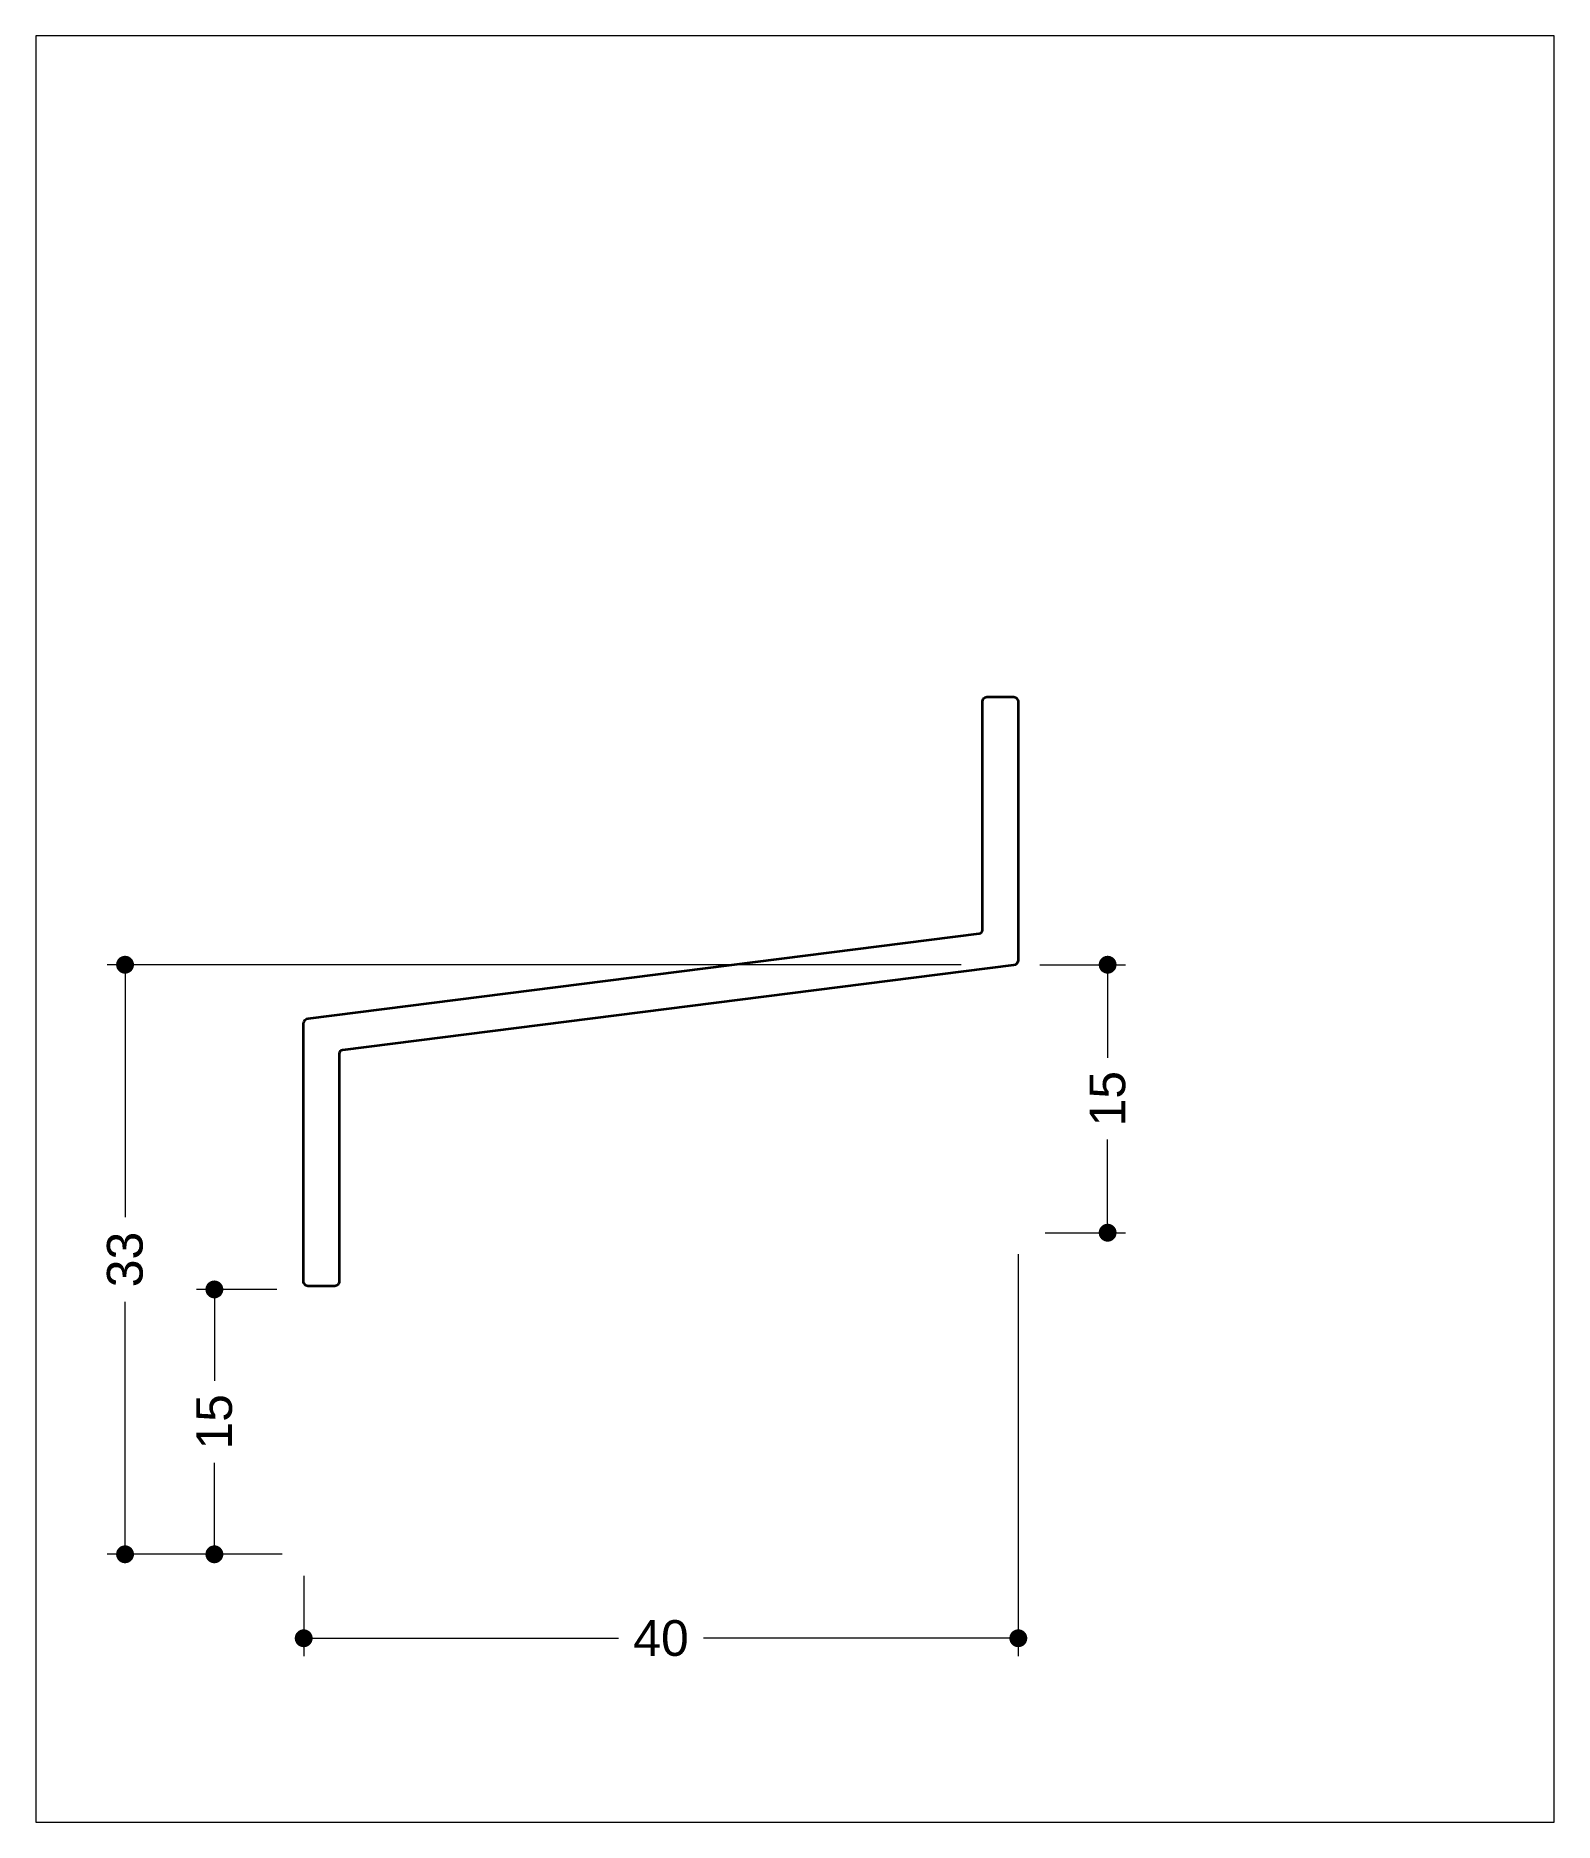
# Paper-space layout 'PRO-85x100' of a CAD drawing. Header units: millimetres. Extents: x 0 to 85, y 0 to 100.
# The model-space entities are those that its viewports show. They can reach past a viewport. Long polylines and large blocks are cut down to what shows.
import ezdxf

# ---------------------------------------------------------------- set-up
doc = ezdxf.new("R2010")
doc.units = ezdxf.units.MM
doc.header["$PDMODE"] = 3
doc.header["$PDSIZE"] = 1
for name, color, linetype, lineweight in [('AM_0', 7, 'Continuous', 35), ('AM_5', 3, 'Continuous', 13), ('X_COMP_CONT_ALU', 50, 'Continuous', 35)]:
    doc.layers.add(name, color=color, linetype=linetype, lineweight=lineweight)
doc.layers.add('AM_VIEWS', color=1, linetype='Continuous', lineweight=13, plot=False)
doc.styles.add('X_DOCU', font='swissl.ttf')
doc.dimstyles.new('X_DOCU$0', dxfattribs={"dimtxt": 2, "dimasz": 1, "dimexe": 1, "dimexo": 1.5, "dimgap": 1, "dimtad": 0, "dimtoh": 1, "dimdsep": 46, "dimtxsty": 'X_DOCU', "dimblk": 'DOT', "dimcen": 0, "dimclrd": 256, "dimclre": 256, "dimclrt": 30, "dimadec": 1, "dimazin": 2, "dimtp": 0.1, "dimtm": 0.1, "dimtfac": 0.7, "dimtmove": 0, "dimatfit": 1, "dimfxl": 1, "dimlwd": -1, "dimlwe": -1, "dimarcsym": 1})

# ---------------------------------------------------------------- blocks, each defined once
blk = doc.blocks.new('_Dot')
at = {"color": 0, "linetype": 'ByBlock', "lineweight": -2}
blk.add_line((-0.5, 0), (-1, 0), dxfattribs=at)
at = {"color": 0, "linetype": 'ByBlock', "const_width": 0.5}
blk.add_lwpolyline([(-0.25, 0, 1), (0.25, 0, 1)], format="xyb", close=True, dxfattribs=at)
blk = doc.blocks.new('*D9')
at = {"layer": 'AM_5', "transparency": 16777216}
for p, q in [((13.5, 29.826), (9, 29.826)), ((10, 28.826), (10, 24.701)), ((10, 16), (10, 20.125)), ((13.8, 15), (9, 15))]:
    blk.add_line(p, q, dxfattribs=at)
at = {"layer": 'Defpoints', "color": 0, "transparency": 16777216}
for p in [(10, 29.826), (15, 29.826), (15.3, 15)]:
    blk.add_point(p, dxfattribs=at)
at = {"layer": 'AM_5', "transparency": 16777216}
for p, rotation in [((10, 29.826), 90), ((10, 15), 270)]:
    blk.add_blockref('_Dot', p, dxfattribs=dict(at, rotation=rotation))
at = {"layer": 'AM_5', "color": 30, "transparency": 16777216, "insert": (10, 22.413), "char_height": 2, "attachment_point": 5, "rotation": 90, "style": 'X_DOCU'}
blk.add_mtext('15', dxfattribs=at)
blk = doc.blocks.new('*D10')
at = {"layer": 'AM_5', "transparency": 16777216}
for p, q in [((51.8, 48), (4, 48)), ((5, 47), (5, 33.868)), ((5, 16), (5, 29.133)), ((13.8, 15), (4, 15))]:
    blk.add_line(p, q, dxfattribs=at)
at = {"layer": 'Defpoints', "color": 0, "transparency": 16777216}
for p in [(5, 48), (53.3, 48), (15.3, 15)]:
    blk.add_point(p, dxfattribs=at)
at = {"layer": 'AM_5', "transparency": 16777216}
for p, rotation in [((5, 48), 90), ((5, 15), 270)]:
    blk.add_blockref('_Dot', p, dxfattribs=dict(at, rotation=rotation))
at = {"layer": 'AM_5', "color": 30, "transparency": 16777216, "insert": (5, 31.5), "char_height": 2, "attachment_point": 5, "rotation": 90, "style": 'X_DOCU'}
blk.add_mtext('33', dxfattribs=at)
blk = doc.blocks.new('*D11')
at = {"layer": 'AM_5', "transparency": 16777216}
for p, q in [((55, 31.802), (55, 9.3)), ((15, 13.8), (15, 9.3)), ((16, 10.3), (32.622, 10.3)), ((54, 10.3), (37.378, 10.3))]:
    blk.add_line(p, q, dxfattribs=at)
at = {"layer": 'Defpoints', "color": 0, "transparency": 16777216}
for p in [(55, 33.302), (15, 15.3), (55, 10.3)]:
    blk.add_point(p, dxfattribs=at)
at = {"layer": 'AM_5', "transparency": 16777216, "rotation": 180}
blk.add_blockref('_Dot', (15, 10.3), dxfattribs=at)
at = {"layer": 'AM_5', "transparency": 16777216}
blk.add_blockref('_Dot', (55, 10.3), dxfattribs=at)
at = {"layer": 'AM_5', "color": 30, "transparency": 16777216, "insert": (35, 10.3), "char_height": 2, "attachment_point": 5, "style": 'X_DOCU'}
blk.add_mtext('40', dxfattribs=at)
blk = doc.blocks.new('*D12')
at = {"layer": 'AM_5', "transparency": 16777216}
for p, q in [((56.2, 48), (61, 48)), ((60, 47), (60, 42.788)), ((60, 34), (60, 38.213)), ((56.5, 33), (61, 33))]:
    blk.add_line(p, q, dxfattribs=at)
at = {"layer": 'Defpoints', "color": 0, "transparency": 16777216}
for p in [(54.7, 48), (55, 33), (60, 33)]:
    blk.add_point(p, dxfattribs=at)
at = {"layer": 'AM_5', "transparency": 16777216}
for p, rotation in [((60, 48), 90), ((60, 33), 270)]:
    blk.add_blockref('_Dot', p, dxfattribs=dict(at, rotation=rotation))
at = {"layer": 'AM_5', "color": 30, "transparency": 16777216, "insert": (60, 40.5), "char_height": 2, "attachment_point": 5, "rotation": 90, "style": 'X_DOCU'}
blk.add_mtext('15', dxfattribs=at)
blk = doc.blocks.new('126807-ICC')
at = {"layer": 'X_COMP_CONT_ALU'}
blk.add_lwpolyline([(-40, -17.7), (-40, -3.301, -0.377872), (-39.738, -3.004), (-2.175, 1.741, 0.377872), (-2, 1.94), (-2, 14.7, -0.414214), (-1.7, 15), (-0.3, 15, -0.414214), (0, 14.7), (0, 0.264, -0.377872), (-0.262, -0.033), (-37.825, -4.778, 0.377872), (-38, -4.976), (-38, -17.7, -0.414214), (-38.3, -18), (-39.7, -18, -0.414214), (-40, -17.7)], format="xyb", close=True, dxfattribs=at)

msp = doc.modelspace()

# ---------------------------------------------------------------- block references
at = {"layer": 'AM_0'}
msp.add_blockref('126807-ICC', (55, 48), dxfattribs=at)

psp = doc.layouts.new('PRO-85x100')

# ---------------------------------------------------------------- dimensions: what is measured, and where the dimension line sits
at = {"layer": 'AM_5'}
for base, p1, p2, angle, override, picture, middle in [((5, 48), (15.3, 15), (53.3, 48), 90, {"dimasz": 1}, '*D10', (5, 31.5)), ((60, 33), (54.7, 48), (55, 33), 90, {"dimasz": 1}, '*D12', (60, 40.5)), ((55, 10.3), (15, 15.3), (55, 33.302), 0, {"dimasz": 1}, '*D11', (35, 10.3)), ((10, 29.826), (15.3, 15), (15, 29.826), 90, {"dimasz": 1, "dimdec": 0, "dimpost": ''}, '*D9', (10, 22.413))]:
    dim = psp.add_linear_dim(base=base, p1=p1, p2=p2, angle=angle, dimstyle='X_DOCU$0', override=override, dxfattribs=at)
    dim.commit()
    dim.dimension.update_dxf_attribs({"geometry": picture, "text_midpoint": middle})

# ---------------------------------------------------------------- viewports
at = {"layer": 'AM_VIEWS'}
psp.add_viewport(center=(42.5, 50), size=(84.999, 99.999), view_center_point=(42.509, 50), view_height=99.999, dxfattribs=at)

doc.saveas('drawing.dxf')
